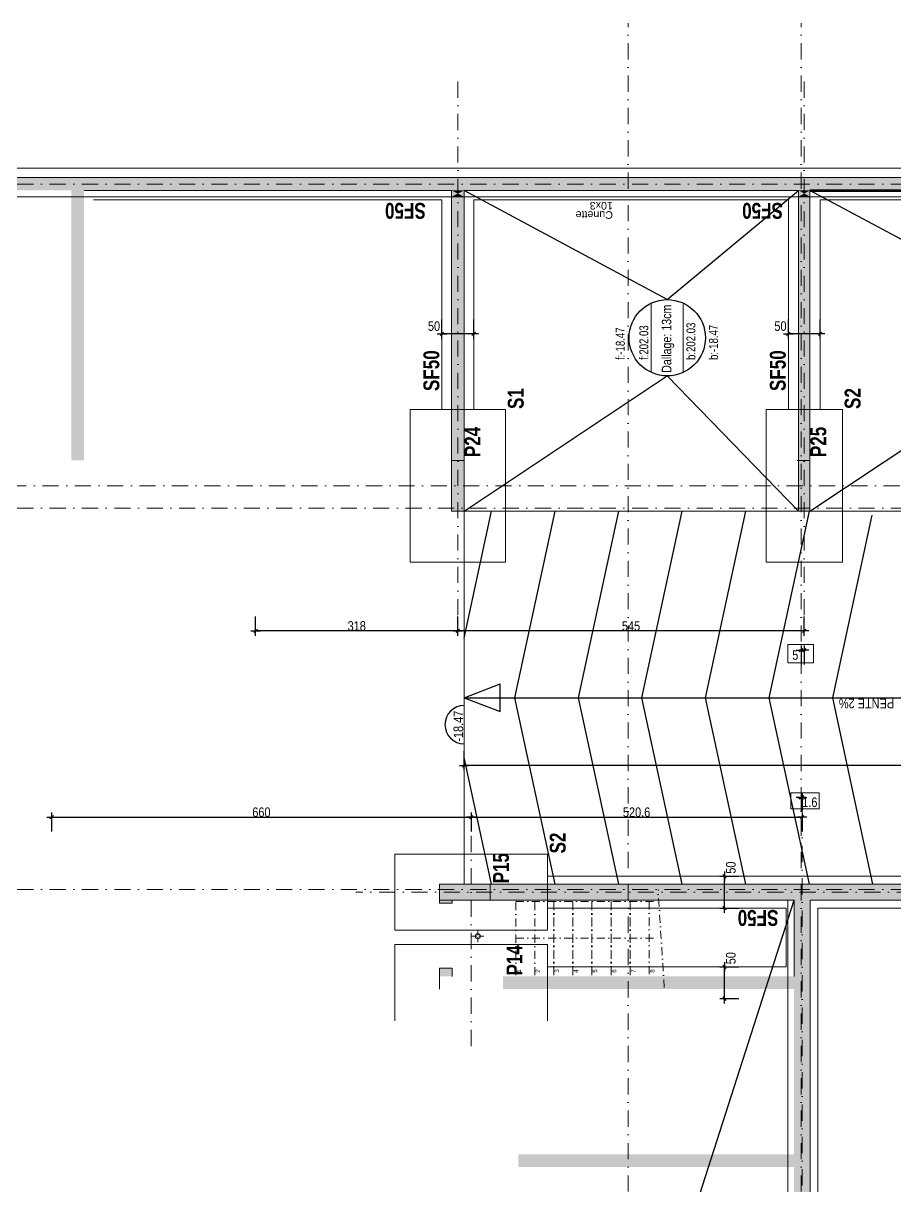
# Model space of a CAD drawing. Header units: centimetres. Extents: x -14085 to 643619, y -47998 to 35592.
# Drawn here: x 62508 to 63879, y 2616 to 4445 of the extents above; entities that cross this region are included whole.
import ezdxf
from ezdxf.enums import TextEntityAlignment as Align

# ---------------------------------------------------------------- set-up
doc = ezdxf.new("R2010")
doc.units = ezdxf.units.CM
doc.header["$PDMODE"] = 1
doc.header["$PDSIZE"] = -2
doc.linetypes.add('TIRETPTX2', pattern=[50.8, 25.4, -12.7, 0, -12.7])
for name, color, linetype in [('01_cote_gen', 4, 'Continuous'), ('01_poch_murs', 253, 'Continuous'), ('01_poch_poteaux', 250, 'Continuous'), ('01_texte', 230, 'Continuous'), ('AA_COTES', 2, 'Continuous')]:
    doc.layers.add(name, color=color, linetype=linetype)
for name, color, linetype, lineweight in [('01_murs_coup', 5, 'Continuous', 60), ('01_sem', 42, 'Continuous', 15), ('01_tram_axes', 2, 'TIRETPTX2', 9)]:
    doc.layers.add(name, color=color, linetype=linetype, lineweight=lineweight)
doc.styles.add('ARIAL NA', font='ARIALN.TTF')
doc.styles.add('Eurostile', font='')
doc.styles.add('impact', font='impact.ttf')
doc.styles.add('MATTE_TXT', font='arial.ttf')
doc.styles.add('STYLE2', font='ARIALN.TTF')
doc.styles.get('Eurostile').set_extended_font_data('Eurostile')
doc.dimstyles.new('JB50', dxfattribs={"dimscale": 0.1, "dimtxt": 150, "dimasz": 15, "dimexe": 0.1, "dimexo": 0.1, "dimgap": 0.09, "dimtad": 1, "dimdec": 1, "dimdsep": 46, "dimtxsty": 'STYLE2', "dimblk1": 'BOND_G', "dimblk2": 'BOND_D', "dimsah": 1, "dimcen": 1.5, "dimdle": 0.01, "dimse1": 1, "dimse2": 1, "dimclrd": 4, "dimclre": 2, "dimclrt": 6, "dimazin": 2, "dimtfac": 2.333333, "dimtdec": 1, "dimtix": 1, "dimtmove": 2, "dimatfit": 3, "dimldrblk": 'BOND_G', "dimfxl": 1, "dimtolj": 1, "dimtzin": 0, "dimarcsym": 0})

# ---------------------------------------------------------------- blocks, each defined once
blk = doc.blocks.new('BOND_G')
at = {"layer": 'AA_COTES', "color": 0}
for p, q in [((0, -5), (0, 15)), ((5, 0), (-5, 0)), ((1.8, 1.8), (-1.8, -1.8))]:
    blk.add_line(p, q, dxfattribs=at)
blk = doc.blocks.new('BOND_D')
at = {"layer": 'AA_COTES', "color": 0}
for p, q in [((5, 0), (-5, 0)), ((-1.8, -1.8), (1.8, 1.8)), ((0, 5), (0, -15))]:
    blk.add_line(p, q, dxfattribs=at)
blk = doc.blocks.new('*D1859')
at = {"layer": '01_cote_gen', "color": 4, "lineweight": -2, "transparency": 16777216}
blk.add_line((63760.2, 3956.5), (63713.2, 3956.5), dxfattribs=at)
at = {"layer": 'Defpoints', "color": 0, "lineweight": 0, "transparency": 16777216}
for p in [(63711.7, 3966.2), (63711.7, 3956.5), (63761.7, 3966.2)]:
    blk.add_point(p, dxfattribs=at)
at = {"layer": '01_cote_gen', "color": 4, "lineweight": -2, "transparency": 16777216, "xscale": 1.5, "yscale": 1.5, "zscale": 1.5, "rotation": 180}
blk.add_blockref('BOND_D', (63711.7, 3956.5), dxfattribs=at)
at = {"layer": '01_cote_gen', "color": 4, "lineweight": -2, "transparency": 16777216, "xscale": 1.5, "yscale": 1.5, "zscale": 1.5}
blk.add_blockref('BOND_G', (63761.7, 3956.5), dxfattribs=at)
at = {"layer": '01_cote_gen', "color": 6, "lineweight": 0, "transparency": 16777216, "insert": (63699.3, 3968.5), "char_height": 15, "attachment_point": 5, "style": 'STYLE2'}
blk.add_mtext('\\A1;50', dxfattribs=at)
blk = doc.blocks.new('*D1860')
at = {"layer": '01_cote_gen', "color": 4, "lineweight": -2, "transparency": 16777216}
blk.add_line((63215.2, 3956.5), (63168.2, 3956.5), dxfattribs=at)
at = {"layer": 'Defpoints', "color": 0, "lineweight": 0, "transparency": 16777216}
for p in [(63166.7, 3966.2), (63166.7, 3956.5), (63216.7, 3966.2)]:
    blk.add_point(p, dxfattribs=at)
at = {"layer": '01_cote_gen', "color": 4, "lineweight": -2, "transparency": 16777216, "xscale": 1.5, "yscale": 1.5, "zscale": 1.5, "rotation": 180}
blk.add_blockref('BOND_D', (63166.7, 3956.5), dxfattribs=at)
at = {"layer": '01_cote_gen', "color": 4, "lineweight": -2, "transparency": 16777216, "xscale": 1.5, "yscale": 1.5, "zscale": 1.5}
blk.add_blockref('BOND_G', (63216.7, 3956.5), dxfattribs=at)
at = {"layer": '01_cote_gen', "color": 6, "lineweight": 0, "transparency": 16777216, "insert": (63154.3, 3968.5), "char_height": 15, "attachment_point": 5, "style": 'STYLE2'}
blk.add_mtext('\\A1;50', dxfattribs=at)
blk = doc.blocks.new('*D1848')
at = {"layer": '01_cote_gen', "color": 4, "lineweight": -2, "transparency": 16777216}
blk.add_line((63611.2, 2911.7), (63611.2, 2958.7), dxfattribs=at)
at = {"layer": 'Defpoints', "color": 0, "lineweight": 0, "transparency": 16777216}
for p in [(63607.9, 2960.2), (63611.2, 2960.2), (63607.9, 2910.2)]:
    blk.add_point(p, dxfattribs=at)
at = {"layer": '01_cote_gen', "color": 4, "lineweight": -2, "transparency": 16777216, "xscale": 1.5, "yscale": 1.5, "zscale": 1.5}
for name, p, rotation in [('BOND_D', (63611.2, 2960.2), 90), ('BOND_G', (63611.2, 2910.2), 270)]:
    blk.add_blockref(name, p, dxfattribs=dict(at, rotation=rotation))
at = {"layer": '01_cote_gen', "color": 6, "lineweight": 0, "transparency": 16777216, "insert": (63621.3, 2973.9), "char_height": 15, "attachment_point": 5, "rotation": 90, "style": 'STYLE2'}
blk.add_mtext('\\A1;50', dxfattribs=at)
blk = doc.blocks.new('*D1850')
at = {"layer": '01_cote_gen', "color": 4, "lineweight": -2, "transparency": 16777216}
blk.add_line((63611.2, 3054.2), (63611.2, 3101.2), dxfattribs=at)
at = {"layer": 'Defpoints', "color": 0, "lineweight": 0, "transparency": 16777216}
for p in [(63607.9, 3102.7), (63611.2, 3102.7), (63607.9, 3052.7)]:
    blk.add_point(p, dxfattribs=at)
at = {"layer": '01_cote_gen', "color": 4, "lineweight": -2, "transparency": 16777216, "xscale": 1.5, "yscale": 1.5, "zscale": 1.5}
for name, p, rotation in [('BOND_D', (63611.2, 3102.7), 90), ('BOND_G', (63611.2, 3052.7), 270)]:
    blk.add_blockref(name, p, dxfattribs=dict(at, rotation=rotation))
at = {"layer": '01_cote_gen', "color": 6, "lineweight": 0, "transparency": 16777216, "insert": (63621.3, 3116.4), "char_height": 15, "attachment_point": 5, "rotation": 90, "style": 'STYLE2'}
blk.add_mtext('\\A1;50', dxfattribs=at)
blk = doc.blocks.new('*D1863')
at = {"layer": '01_cote_gen', "color": 4, "lineweight": -2, "transparency": 16777216}
blk.add_line((62554.2, 3195.9), (63211.2, 3195.9), dxfattribs=at)
at = {"layer": 'Defpoints', "color": 0, "lineweight": 0, "transparency": 16777216}
for p in [(63212.7, 3195.9), (62552.7, 3173.4), (63212.7, 3173.4)]:
    blk.add_point(p, dxfattribs=at)
at = {"layer": '01_cote_gen', "color": 4, "lineweight": -2, "transparency": 16777216, "xscale": 1.5, "yscale": 1.5, "zscale": 1.5, "rotation": 180}
blk.add_blockref('BOND_G', (62552.7, 3195.9), dxfattribs=at)
at = {"layer": '01_cote_gen', "color": 4, "lineweight": -2, "transparency": 16777216, "xscale": 1.5, "yscale": 1.5, "zscale": 1.5}
blk.add_blockref('BOND_D', (63212.7, 3195.9), dxfattribs=at)
at = {"layer": '01_cote_gen', "color": 6, "lineweight": 0, "transparency": 16777216, "insert": (62882.7, 3203.5), "char_height": 15, "attachment_point": 5, "style": 'STYLE2'}
blk.add_mtext('\\A1;660', dxfattribs=at)
blk = doc.blocks.new('*D1864')
at = {"layer": '01_cote_gen', "color": 4, "lineweight": -2, "transparency": 16777216}
blk.add_line((63214.2, 3195.9), (63731.8, 3195.9), dxfattribs=at)
at = {"layer": 'Defpoints', "color": 0, "lineweight": 0, "transparency": 16777216}
for p in [(63733.3, 3195.9), (63212.7, 3173.4), (63733.3, 3173.4)]:
    blk.add_point(p, dxfattribs=at)
at = {"layer": '01_cote_gen', "color": 4, "lineweight": -2, "transparency": 16777216, "xscale": 1.5, "yscale": 1.5, "zscale": 1.5, "rotation": 180}
blk.add_blockref('BOND_G', (63212.7, 3195.9), dxfattribs=at)
at = {"layer": '01_cote_gen', "color": 4, "lineweight": -2, "transparency": 16777216, "xscale": 1.5, "yscale": 1.5, "zscale": 1.5}
blk.add_blockref('BOND_D', (63733.3, 3195.9), dxfattribs=at)
at = {"layer": '01_cote_gen', "color": 6, "lineweight": 0, "transparency": 16777216, "insert": (63473, 3203.5), "char_height": 15, "attachment_point": 5, "style": 'STYLE2'}
blk.add_mtext('\\A1;520.6', dxfattribs=at)
blk = doc.blocks.new('*D1865')
at = {"layer": '01_cote_gen', "color": 4, "lineweight": -2, "transparency": 16777216}
for p, q in [((63730.2, 3227), (63728.7, 3227)), ((63733.3, 3227), (63731.7, 3227)), ((63734.8, 3227), (63736.3, 3227))]:
    blk.add_line(p, q, dxfattribs=at)
at = {"layer": 'Defpoints', "color": 0, "lineweight": 0, "transparency": 16777216}
for p in [(63731.7, 3227), (63731.7, 3208.6), (63733.3, 3203.4)]:
    blk.add_point(p, dxfattribs=at)
at = {"layer": '01_cote_gen', "color": 4, "lineweight": -2, "transparency": 16777216, "xscale": 1.5, "yscale": 1.5, "zscale": 1.5}
blk.add_blockref('BOND_D', (63731.7, 3227), dxfattribs=at)
at = {"layer": '01_cote_gen', "color": 4, "lineweight": -2, "transparency": 16777216, "xscale": 1.5, "yscale": 1.5, "zscale": 1.5, "rotation": 180}
blk.add_blockref('BOND_G', (63733.3, 3227), dxfattribs=at)
at = {"layer": '01_cote_gen', "color": 6, "lineweight": 0, "transparency": 16777216, "insert": (63745.5, 3219.3), "char_height": 15, "attachment_point": 5, "style": 'STYLE2'}
blk.add_mtext('\\A1;1.6', dxfattribs=at)
blk = doc.blocks.new('*D1867')
at = {"layer": '01_cote_gen', "color": 4, "lineweight": -2, "transparency": 16777216}
blk.add_line((64280.2, -24.3), (63738.2, -24.3), dxfattribs=at)
at = {"layer": 'Defpoints', "color": 0, "lineweight": 0, "transparency": 16777216}
for p in [(63736.7, 3513.3), (64281.7, 0), (63736.7, -24.3)]:
    blk.add_point(p, dxfattribs=at)
at = {"layer": '01_cote_gen', "color": 4, "lineweight": -2, "transparency": 16777216, "xscale": 1.5, "yscale": 1.5, "zscale": 1.5, "rotation": 180}
blk.add_blockref('BOND_D', (63736.7, -24.3), dxfattribs=at)
at = {"layer": '01_cote_gen', "color": 4, "lineweight": -2, "transparency": 16777216, "xscale": 1.5, "yscale": 1.5, "zscale": 1.5}
blk.add_blockref('BOND_G', (64281.7, -24.3), dxfattribs=at)
at = {"layer": '01_cote_gen', "color": 6, "lineweight": 0, "transparency": 16777216, "insert": (64009.2, -16.7), "char_height": 15, "attachment_point": 5, "style": 'STYLE2'}
blk.add_mtext('\\A1;545', dxfattribs=at)
blk = doc.blocks.new('*D1868')
at = {"layer": '01_cote_gen', "color": 4, "lineweight": -2, "transparency": 16777216}
blk.add_line((63735.2, 3488.9), (63193.2, 3488.9), dxfattribs=at)
at = {"layer": 'Defpoints', "color": 0, "lineweight": 0, "transparency": 16777216}
for p in [(63191.7, 3513.3), (63736.7, 3513.3), (63191.7, 3488.9)]:
    blk.add_point(p, dxfattribs=at)
at = {"layer": '01_cote_gen', "color": 4, "lineweight": -2, "transparency": 16777216, "xscale": 1.5, "yscale": 1.5, "zscale": 1.5, "rotation": 180}
blk.add_blockref('BOND_D', (63191.7, 3488.9), dxfattribs=at)
at = {"layer": '01_cote_gen', "color": 4, "lineweight": -2, "transparency": 16777216, "xscale": 1.5, "yscale": 1.5, "zscale": 1.5}
blk.add_blockref('BOND_G', (63736.7, 3488.9), dxfattribs=at)
at = {"layer": '01_cote_gen', "color": 6, "lineweight": 0, "transparency": 16777216, "insert": (63464.2, 3496.6), "char_height": 15, "attachment_point": 5, "style": 'STYLE2'}
blk.add_mtext('\\A1;545', dxfattribs=at)
blk = doc.blocks.new('*D1869')
at = {"layer": '01_cote_gen', "color": 4, "lineweight": -2, "transparency": 16777216}
blk.add_line((63190.2, 3488.9), (62875.2, 3488.9), dxfattribs=at)
at = {"layer": 'Defpoints', "color": 0, "lineweight": 0, "transparency": 16777216}
for p in [(62873.7, 3513.3), (63191.7, 3513.3), (62873.7, 3488.9)]:
    blk.add_point(p, dxfattribs=at)
at = {"layer": '01_cote_gen', "color": 4, "lineweight": -2, "transparency": 16777216, "xscale": 1.5, "yscale": 1.5, "zscale": 1.5, "rotation": 180}
blk.add_blockref('BOND_D', (62873.7, 3488.9), dxfattribs=at)
at = {"layer": '01_cote_gen', "color": 4, "lineweight": -2, "transparency": 16777216, "xscale": 1.5, "yscale": 1.5, "zscale": 1.5}
blk.add_blockref('BOND_G', (63191.7, 3488.9), dxfattribs=at)
at = {"layer": '01_cote_gen', "color": 6, "lineweight": 0, "transparency": 16777216, "insert": (63032.7, 3496.6), "char_height": 15, "attachment_point": 5, "style": 'STYLE2'}
blk.add_mtext('\\A1;318', dxfattribs=at)
blk = doc.blocks.new('*D1870')
at = {"layer": '01_cote_gen', "color": 4, "lineweight": -2, "transparency": 16777216}
blk.add_line((63733.2, 3458.5), (63735.2, 3458.5), dxfattribs=at)
at = {"layer": 'Defpoints', "color": 0, "lineweight": 0, "transparency": 16777216}
for p in [(63731.7, 3523.6), (63736.7, 3523.6), (63736.7, 3458.5)]:
    blk.add_point(p, dxfattribs=at)
at = {"layer": '01_cote_gen', "color": 4, "lineweight": -2, "transparency": 16777216, "xscale": 1.5, "yscale": 1.5, "zscale": 1.5, "rotation": 180}
blk.add_blockref('BOND_G', (63731.7, 3458.5), dxfattribs=at)
at = {"layer": '01_cote_gen', "color": 4, "lineweight": -2, "transparency": 16777216, "xscale": 1.5, "yscale": 1.5, "zscale": 1.5}
blk.add_blockref('BOND_D', (63736.7, 3458.5), dxfattribs=at)
at = {"layer": '01_cote_gen', "color": 6, "lineweight": 0, "transparency": 16777216, "insert": (63722.6, 3450.9), "char_height": 15, "attachment_point": 5, "style": 'STYLE2'}
blk.add_mtext('\\A1;5', dxfattribs=at)
blk = doc.blocks.new('*D1861')
at = {"layer": '01_cote_gen', "color": 4, "lineweight": -2, "transparency": 16777216}
blk.add_line((64667.2, 3277.2), (63203.2, 3277.2), dxfattribs=at)
at = {"layer": 'Defpoints', "color": 0, "lineweight": 0, "transparency": 16777216}
for p in [(63201.7, 3289.8), (63201.7, 3277.2), (64668.7, 3283.5)]:
    blk.add_point(p, dxfattribs=at)
at = {"layer": '01_cote_gen', "color": 4, "lineweight": -2, "transparency": 16777216, "xscale": 1.5, "yscale": 1.5, "zscale": 1.5, "rotation": 180}
blk.add_blockref('BOND_D', (63201.7, 3277.2), dxfattribs=at)
at = {"layer": '01_cote_gen', "color": 4, "lineweight": -2, "transparency": 16777216, "xscale": 1.5, "yscale": 1.5, "zscale": 1.5}
blk.add_blockref('BOND_G', (64668.7, 3277.2), dxfattribs=at)
at = {"layer": '01_cote_gen', "color": 6, "lineweight": 0, "transparency": 16777216, "insert": (63935.2, 3284.8), "char_height": 15, "attachment_point": 5, "style": 'STYLE2'}
blk.add_mtext('\\A1;1467', dxfattribs=at)

msp = doc.modelspace()

# ---------------------------------------------------------------- hatches: boundary and pattern name
at = {"layer": '01_poch_murs', "lineweight": 0}
h = msp.add_hatch(color=256, dxfattribs=at)
h.dxf.hatch_style = 1
h.paths.add_polyline_path([(61516.71, 4202.2), (61513.08, 3438.78), (61513.57, 2054.23), (61538.57, 2054.24), (61538.08, 3438.72), (61541.62, 4182.66), (61567.74, 4182.53), (61567.74, 4252.2), (61637.74, 4252.2), (61637.74, 4182.2), (62083.74, 4182.2), (62083.74, 3677.2), (62103.74, 3677.2), (62103.74, 4182.2), (62303.74, 4182.2), (62303.74, 3757.2), (62323.74, 3757.2), (62323.74, 4182.2), (62583.74, 4182.2), (62583.74, 3757.2), (62603.74, 3757.2), (62603.74, 4182.2), (63181.74, 4182.2), (63181.74, 3757.2), (63201.74, 3757.2), (63201.74, 4182.2), (63727.74, 4182.2), (63727.74, 3757.13), (63745.74, 3757.13), (63745.74, 3794.2), (63745.74, 3794.2), (63745.74, 3876.2), (63745.74, 4182.2), (64271.74, 4182.2), (64271.74, 3757.2), (64291.74, 3757.2), (64291.74, 4182.2), (64578.73, 4182.2), (64578.73, 4252.2), (64648.73, 4252.2), (64648.73, 3757.2), (64668.73, 3757.2), (64668.73, 4272.4), (64558.73, 4272.4), (64558.73, 4202.2), (61657.74, 4202.2), (61657.74, 4272.2), (61547.72, 4272.2), (61547.72, 4202.2)])
h = msp.add_hatch(color=256, dxfattribs=at)
h.dxf.hatch_style = 1
h.paths.add_polyline_path([(63242.74, 3090.25), (63242.74, 3065.25), (63720.83, 3065.25), (63720.83, 2945.25), (63262.74, 2945.25), (63262.74, 2925.25), (63720.83, 2925.25), (63720.83, 2665.24), (63286.78, 2665.24), (63286.78, 2645.24), (63720.83, 2645.24), (63720.83, 2074.24), (63286.78, 2074.24), (63286.78, 2054.24), (63745.83, 2054.24), (63745.83, 3065.25), (63762.74, 3065.25), (63792.74, 3065.25), (64672.73, 3065.25), (64672.73, 3090.25)])
h = msp.add_hatch(color=256, dxfattribs=at)
h.dxf.hatch_style = 1
h.paths.add_polyline_path([(63162.74, 2958.25), (63162.74, 2945.25), (63182.74, 2945.25), (63182.74, 2958.25)])
h.paths.add_polyline_path([(63162.74, 3065.25), (63162.74, 3060.25), (63182.74, 3060.25), (63182.74, 3065.25)])
at = {"layer": '01_poch_poteaux', "lineweight": 0}
h = msp.add_hatch(color=256, dxfattribs=at)
h.dxf.hatch_style = 1
h.paths.add_polyline_path([(63181.74, 3757.2), (63181.74, 3677.2), (63201.74, 3677.2), (63201.74, 3757.2)])
h = msp.add_hatch(color=256, dxfattribs=at)
h.dxf.hatch_style = 1
h.paths.add_polyline_path([(63727.74, 3757.13), (63727.74, 3677.2), (63745.74, 3677.2), (63745.74, 3757.13)])
h = msp.add_hatch(color=256, dxfattribs=at)
h.dxf.hatch_style = 1
h.paths.add_polyline_path([(63162.74, 3090.25), (63162.74, 3065.25), (63182.74, 3065.25), (63226.68, 3065.25), (63242.74, 3065.25), (63242.74, 3090.25)])

# ---------------------------------------------------------------- linework, layer by layer
at = {"layer": '01_cote_gen', "lineweight": 0}
for points in [[(63711.16, 3438.69), (63711.16, 3467.34), (63751.25, 3467.34), (63751.25, 3438.69)], [(63715.86, 3209.05), (63715.86, 3234.34), (63759.97, 3234.34), (63759.97, 3209.05)]]:
    msp.add_lwpolyline(points, close=True, dxfattribs=at)
at = {"layer": '01_murs_coup', "lineweight": 18}
for p, q in [((61657.74, 4202.2), (64558.73, 4202.2)), ((63181.74, 3677.2), (63181.74, 4182.2)), ((63201.74, 3677.2), (63201.74, 4182.2)), ((63727.74, 3677.2), (63727.74, 4182.2)), ((63745.74, 3677.2), (63745.74, 4182.2)), ((63162.74, 3090.25), (64672.73, 3090.25)), ((63162.74, 3060.25), (63162.74, 3090.25)), ((63182.74, 3065.25), (63720.83, 3065.25)), ((63182.74, 3060.25), (63182.74, 3065.25)), ((63720.83, 2945.25), (63720.83, 3065.25)), ((63745.83, 3065.25), (64672.73, 3065.25)), ((63745.83, 2054.24), (63745.83, 3065.25)), ((63221.61, 3008.36), (63213.8, 3008.36)), ((63223.17, 3009.92), (63223.17, 3017.73)), ((63223.17, 3006.79), (63223.17, 2998.98)), ((63224.74, 3008.36), (63232.55, 3008.36)), ((63162.74, 2925.25), (63162.74, 2958.25)), ((63182.74, 2945.25), (63182.74, 2958.25))]:
    msp.add_line(p, q, dxfattribs=at)
at = {"layer": '01_murs_coup', "lineweight": 5}
for p, q in [((62603.74, 4182.2), (63181.74, 4182.2)), ((63201.74, 4182.2), (63727.74, 4182.2)), ((63467.24, 4182.2), (63462.24, 4182.2)), ((63162.74, 3060.25), (63162.74, 3090.25)), ((63182.74, 3060.25), (63162.74, 3060.25)), ((63182.74, 3065.25), (63226.68, 3065.25)), ((63182.74, 3060.25), (63182.74, 3065.25)), ((63242.74, 3065.25), (63720.83, 3065.25)), ((63282.74, 3065.25), (63312.74, 3065.25)), ((63312.74, 3065.25), (63342.74, 3065.25)), ((63342.74, 3065.25), (63372.74, 3065.25)), ((63372.74, 3065.25), (63402.74, 3065.25)), ((63402.74, 3065.25), (63432.74, 3065.25)), ((63432.74, 3065.25), (63462.74, 3065.25)), ((63462.74, 3065.25), (63492.74, 3065.25)), ((63507.74, 3065.25), (63492.74, 3065.25)), ((63507.74, 3065.25), (63522.74, 3065.25)), ((63522.74, 3065.25), (63552.74, 3065.25)), ((63552.74, 3065.25), (63582.74, 3065.25)), ((63582.74, 3065.25), (63612.74, 3065.25)), ((63612.74, 3065.25), (63642.74, 3065.25)), ((63642.74, 3065.25), (63672.74, 3065.25)), ((63672.74, 3065.25), (63702.74, 3065.25)), ((63745.83, 3065.25), (63762.74, 3065.25)), ((63762.74, 3065.25), (63792.74, 3065.25)), ((63182.74, 2958.25), (63162.74, 2958.25)), ((63162.74, 2925.25), (63162.74, 2958.25)), ((63182.74, 2945.25), (63182.74, 2958.25))]:
    msp.add_line(p, q, dxfattribs=at)
at = {"layer": '01_murs_coup'}
for p, q in [((63745.74, 4182.2), (64271.74, 4182.2)), ((63206.68, 3090.25), (63206.68, 3090.25))]:
    msp.add_line(p, q, dxfattribs=at)
at = {"layer": '01_murs_coup', "linetype": 'Continuous', "lineweight": 5}
for p, q in [((63496.12, 3895.69), (63496.12, 4004.71)), ((63546.27, 3895.69), (63546.27, 4004.71))]:
    msp.add_line(p, q, dxfattribs=at)
at = {"layer": '01_murs_coup', "lineweight": 0}
for p, q in [((63181.74, 3677.2), (63201.74, 3677.2)), ((63727.74, 3677.2), (63745.74, 3677.2))]:
    msp.add_line(p, q, dxfattribs=at)
at = {"layer": '01_murs_coup', "lineweight": 18}
msp.add_circle((63223.17, 3008.36), 3.91, dxfattribs=at)
at = {"layer": '01_poch_murs', "ltscale": 3}
for p, q in [((63201.74, 3477.64), (63244.79, 3677.2)), ((63281.47, 3383.72), (63344.79, 3677.2)), ((63381.47, 3383.72), (63444.79, 3677.2)), ((63481.47, 3383.72), (63544.79, 3677.2)), ((63581.47, 3383.72), (63644.79, 3677.2)), ((63681.47, 3383.72), (63744.79, 3677.2)), ((63781.47, 3383.72), (63843.49, 3671.19)), ((63201.74, 3383.72), (63258.58, 3405.53)), ((63258.58, 3361.92), (63258.58, 3405.53)), ((63201.74, 3383.72), (64668.73, 3383.72)), ((63201.74, 3383.72), (63258.58, 3361.92)), ((63344.79, 3090.25), (63281.47, 3383.72)), ((63444.79, 3090.25), (63381.47, 3383.72)), ((63544.79, 3090.25), (63481.47, 3383.72)), ((63644.79, 3090.25), (63581.47, 3383.72)), ((63744.79, 3090.25), (63681.47, 3383.72)), ((63844.79, 3090.25), (63781.47, 3383.72)), ((63244.79, 3090.25), (63201.74, 3289.8))]:
    msp.add_line(p, q, dxfattribs=at)
at = {"layer": '01_poch_poteaux', "lineweight": 5}
for p, q in [((63181.74, 3757.2), (63201.74, 3757.2)), ((63725.74, 3757.13), (63745.74, 3757.13)), ((63242.74, 3065.25), (63242.74, 3090.25))]:
    msp.add_line(p, q, dxfattribs=at)
at = {"layer": '01_poch_poteaux', "lineweight": 0}
msp.add_line((63182.74, 3065.25), (63162.74, 3065.25), dxfattribs=at)
at = {"layer": '01_sem', "lineweight": 5}
for p, q in [((61672.74, 4217.2), (64772.84, 4217.2)), ((61541.57, 4172.2), (64648.73, 4172.2)), ((62618.74, 4167.2), (63166.74, 4167.2)), ((63166.74, 4167.2), (63166.74, 3837.2)), ((63216.74, 4167.2), (63711.74, 4167.2)), ((63216.74, 4167.2), (63216.74, 3837.2)), ((63711.74, 4167.2), (63711.74, 3837.2)), ((63761.74, 4167.2), (64256.74, 4167.2)), ((63761.74, 4167.2), (63761.74, 3837.2)), ((63266.74, 3837.2), (63116.74, 3837.2)), ((63116.74, 3837.2), (63116.74, 3597.2)), ((63266.74, 3837.2), (63266.74, 3597.2)), ((63796.74, 3837.2), (63676.74, 3837.2)), ((63676.74, 3837.2), (63676.74, 3597.2)), ((63796.74, 3837.2), (63796.74, 3597.2)), ((63201.74, 3677.2), (63201.74, 3090.25)), ((63727.74, 3677.2), (63201.74, 3677.2)), ((64271.74, 3677.2), (63745.74, 3677.2)), ((63266.74, 3597.2), (63116.74, 3597.2)), ((63796.74, 3597.2), (63676.74, 3597.2))]:
    msp.add_line(p, q, dxfattribs=at)
at = {"layer": '01_sem', "lineweight": 0}
for p, q in [((63092.74, 3017.75), (63092.74, 3137.75)), ((63332.74, 3137.75), (63092.74, 3137.75)), ((63332.74, 3017.75), (63332.74, 3137.75)), ((63332.74, 3017.75), (63092.74, 3017.75)), ((63092.74, 2875.25), (63092.74, 2995.25)), ((63332.74, 2995.25), (63092.74, 2995.25)), ((63332.74, 2875.25), (63332.74, 2995.25))]:
    msp.add_line(p, q, dxfattribs=at)
at = {"layer": '01_sem', "ltscale": 2}
for p, q in [((64772.84, 3102.75), (63332.74, 3102.75)), ((63710.83, 2074.24), (63710.83, 3065.25)), ((63708.33, 3052.75), (63332.74, 3052.75)), ((63708.33, 3052.75), (63708.33, 2960.25)), ((63758.33, 3052.75), (63758.33, 2064.74)), ((64772.84, 3052.75), (63758.33, 3052.75)), ((63708.33, 2960.25), (63332.74, 2960.25))]:
    msp.add_line(p, q, dxfattribs=at)
at = {"layer": '01_sem', "lineweight": 5}
for points in [[(63201.74, 4172.2), (63181.74, 4172.2), (63181.74, 4182.2), (63201.74, 4182.2)], [(63745.74, 4172.2), (63727.74, 4172.2), (63727.74, 4182.2), (63745.74, 4182.2)]]:
    msp.add_solid(points, dxfattribs=at)
at = {"layer": '01_texte'}
for p, q in [((63521.2, 4010.2), (63201.74, 4182.2)), ((63521.2, 4010.2), (63727.74, 4182.2)), ((64065.2, 4010.2), (63745.74, 4182.2)), ((63201.74, 3677.2), (63521.2, 3890.2)), ((63521.2, 3890.2), (63727.74, 3677.2)), ((63745.74, 3677.2), (64065.2, 3890.2)), ((63080.06, 1064.73), (63720.83, 3065.25))]:
    msp.add_line(p, q, dxfattribs=at)
msp.add_circle((63521.2, 3950.2), 60, dxfattribs=at)
msp.add_arc((63201.74, 3341.37), 30.26, 90, 270, dxfattribs=at)
at = {"layer": '01_tram_axes'}
for p, q in [((63459.74, -3195.86), (63459.74, 4445.17)), ((63731.74, -3195.86), (63731.74, 4445.17)), ((63191.74, 4353.27), (63191.74, 3513.28)), ((63736.74, 4353.27), (63736.74, 3513.28)), ((61277.08, 4192.2), (64762.45, 4192.2)), ((64752.36, 3717.2), (61957.12, 3717.2)), ((61277.08, 3682.2), (64762.45, 3682.2)), ((63733.33, 3201.52), (63733.33, 1967.9)), ((63212.74, 2835.58), (63212.74, 3181.98)), ((61277.08, 3082.14), (64762.45, 3082.14)), ((64772.84, 3077.75), (63031.17, 3077.75))]:
    msp.add_line(p, q, dxfattribs=at)
at = {"layer": '01_tram_axes', "ltscale": 0.5}
for p, q in [((63516.54, 2927.87), (63506.68, 3081.77)), ((63282.74, 2947.25), (63282.74, 3063.25)), ((63282.74, 3063.25), (63507.86, 3063.25)), ((63282.74, 3005.25), (63511.58, 3005.25))]:
    msp.add_line(p, q, dxfattribs=at)
for points in [[(63312.74, 2947.25), (63312.74, 3063.25)], [(63342.74, 2947.25), (63342.74, 3063.25)], [(63342.74, 3063.25), (63342.74, 2947.25)], [(63372.74, 2947.25), (63372.74, 3063.25)], [(63372.74, 3063.25), (63372.74, 2947.25)], [(63402.74, 2947.25), (63402.74, 3063.25)], [(63402.74, 3063.25), (63402.74, 2947.25)], [(63432.74, 2947.25), (63432.74, 3063.25)], [(63432.74, 3063.25), (63432.74, 2947.25)], [(63462.74, 2947.25), (63462.74, 3063.25)], [(63462.74, 3063.25), (63462.74, 2947.25)], [(63492.74, 3063.25), (63492.74, 2947.25)]]:
    msp.add_lwpolyline(points, dxfattribs=at)

# ---------------------------------------------------------------- texts
at = {"layer": '01_texte', "style": 'impact'}
for s, rotation, p in [('SF50', 180, (63077.21, 4170.02)), ('SF50', 180, (63639.04, 4170.02)), ('SF50', 90, (63170.1, 3930.49)), ('SF50', 90, (63715.1, 3930.49)), ('S1', 90, (63302.83, 3870.97)), ('S2', 90, (63832.83, 3870.97)), ('P24', 90, (63234.84, 3810.14)), ('P25', 90, (63778.84, 3810.14)), ('S2', 90, (63368.83, 3171.51)), ('P15', 90, (63279.54, 3139.33)), ('SF50', 180, (63632.05, 3057.23)), ('P14', 90, (63300.86, 2994.33))]:
    msp.add_text(s, height=25, rotation=rotation, dxfattribs=at).set_placement(p, align=Align.BOTTOM_RIGHT)
at = {"layer": '01_texte'}
for s, height, rotation, style, p in [('10x3', 12, 180, 'MATTE_TXT', (63435.65, 4163.96)), ('Cunette', 12, 180, 'MATTE_TXT', (63435.65, 4149.42)), ('PENTE 2%%%', 15, 180, 'ARIAL NA', (63878.14, 3382.14)), ('-18.47', 15, 90, 'ARIAL NA', (63200.06, 3314.67))]:
    msp.add_text(s, height=height, rotation=rotation, dxfattribs=dict(at, style=style)).set_placement(p)
at = {"layer": '01_texte', "style": 'MATTE_TXT', "width": 0.8}
msp.add_text('Dallage: 13cm', height=15, rotation=90, dxfattribs=at).set_placement((63532.14, 3948.71), align=Align.BOTTOM_CENTER)
at = {"layer": '01_texte', "style": 'Eurostile', "width": 0.8}
for s, p in [('b:202.03', (63565.49, 3915.29)), ('b:-18.47', (63600.98, 3915.29)), ('f:-18.47', (63454.39, 3915.29)), ('f:202.03', (63491.42, 3915.29))]:
    msp.add_text(s, height=14.097, rotation=90, dxfattribs=at).set_placement(p)
at = {"layer": '01_tram_axes', "ltscale": 0.5, "char_height": 7.06, "width": 8.8349, "attachment_point": 1, "rotation": 90, "line_spacing_factor": 0.894142, "style": 'Eurostile'}
for s, insert in [('1', (63284.04, 2950.94)), ('2', (63314.04, 2950.94)), ('3', (63344.04, 2950.94)), ('4', (63374.04, 2950.94)), ('5', (63404.04, 2950.94)), ('6', (63434.04, 2950.94)), ('7', (63464.04, 2950.94)), ('8', (63494.04, 2950.94))]:
    msp.add_mtext(s, dxfattribs=dict(at, insert=insert))

# ---------------------------------------------------------------- dimensions: what is measured, and where the dimension line sits
at = {"layer": '01_cote_gen', "lineweight": 0}
for base, p1, p2, angle, picture, middle in [((63166.74, 3956.53), (63216.74, 3966.2), (63166.74, 3966.2), 180, '*D1860', (63154.33, 3968.46)), ((63711.74, 3956.53), (63761.74, 3966.2), (63711.74, 3966.2), 180, '*D1859', (63699.33, 3968.46)), ((63736.74, 3458.53), (63731.74, 3523.65), (63736.74, 3523.65), 180, '*D1870', (63722.55, 3450.89)), ((63731.74, 3226.96), (63733.33, 3203.36), (63731.74, 3208.58), 180, '*D1865', (63745.54, 3219.29)), ((63611.22, 3102.75), (63607.95, 3052.75), (63607.95, 3102.75), 90, '*D1850', (63621.33, 3116.39)), ((63611.22, 2960.25), (63607.95, 2910.25), (63607.95, 2960.25), 90, '*D1848', (63621.33, 2973.89))]:
    dim = msp.add_linear_dim(base=base, p1=p1, p2=p2, angle=angle, dimstyle='JB50', dxfattribs=at)
    dim.commit()
    dim.dimension.update_dxf_attribs({"geometry": picture, "text_midpoint": middle, "dimtype": 160})
for base, p1, p2, picture, middle in [((62873.74, 3488.95), (63191.74, 3513.28), (62873.74, 3513.28), '*D1869', (63032.74, 3496.62)), ((63191.74, 3488.95), (63736.74, 3513.28), (63191.74, 3513.28), '*D1868', (63464.24, 3496.59)), ((63736.74, -24.33), (64281.74, 0), (63736.74, 3513.28), '*D1867', (64009.24, -16.69)), ((63201.74, 3277.16), (64668.73, 3283.51), (63201.74, 3289.8), '*D1861', (63935.23, 3284.83)), ((63212.74, 3195.86), (62552.74, 3173.36), (63212.74, 3173.36), '*D1863', (62882.74, 3203.53)), ((63733.33, 3195.86), (63212.74, 3173.36), (63733.33, 3173.36), '*D1864', (63473.03, 3203.53))]:
    dim = msp.add_linear_dim(base=base, p1=p1, p2=p2, angle=180, dimstyle='JB50', dxfattribs=at)
    dim.commit()
    dim.dimension.update_dxf_attribs({"geometry": picture, "text_midpoint": middle})

doc.saveas('drawing.dxf')
